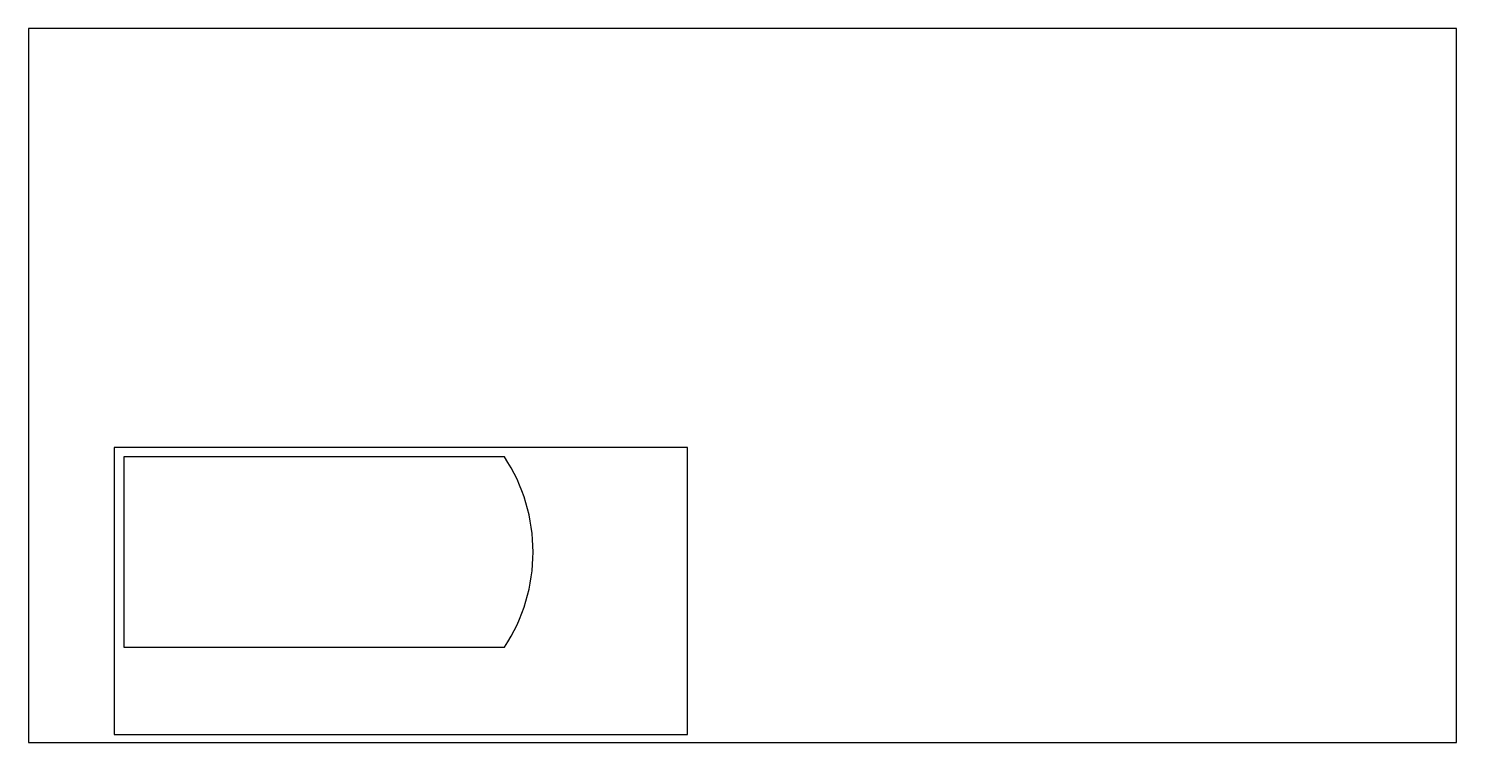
# Model space of a CAD drawing. Header units: millimetres. Extents: x 0 to 300, y 0 to 150.
import ezdxf

# ---------------------------------------------------------------- set-up
doc = ezdxf.new("R2010")
doc.units = ezdxf.units.MM
for name, color, linetype in [('BIN_BOUNDARY', 5, 'Continuous'), ('CUT', 7, 'Continuous'), ('OUT_SHAPE', 1, 'Continuous')]:
    doc.layers.add(name, color=color, linetype=linetype)

msp = doc.modelspace()

# ---------------------------------------------------------------- linework, layer by layer
at = {"layer": 'BIN_BOUNDARY'}
msp.add_lwpolyline([(0, 0), (300, 0), (300, 150), (0, 150)], close=True, dxfattribs=at)
at = {"layer": 'CUT'}
msp.add_lwpolyline([(20, 20), (100, 20, 0.3), (100, 60), (20, 60)], format="xyb", close=True, dxfattribs=at)
at = {"layer": 'OUT_SHAPE'}
msp.add_lwpolyline([(18, 1.67), (138.44, 1.67), (138.44, 62), (18, 62)], close=True, dxfattribs=at)

doc.saveas('drawing.dxf')
